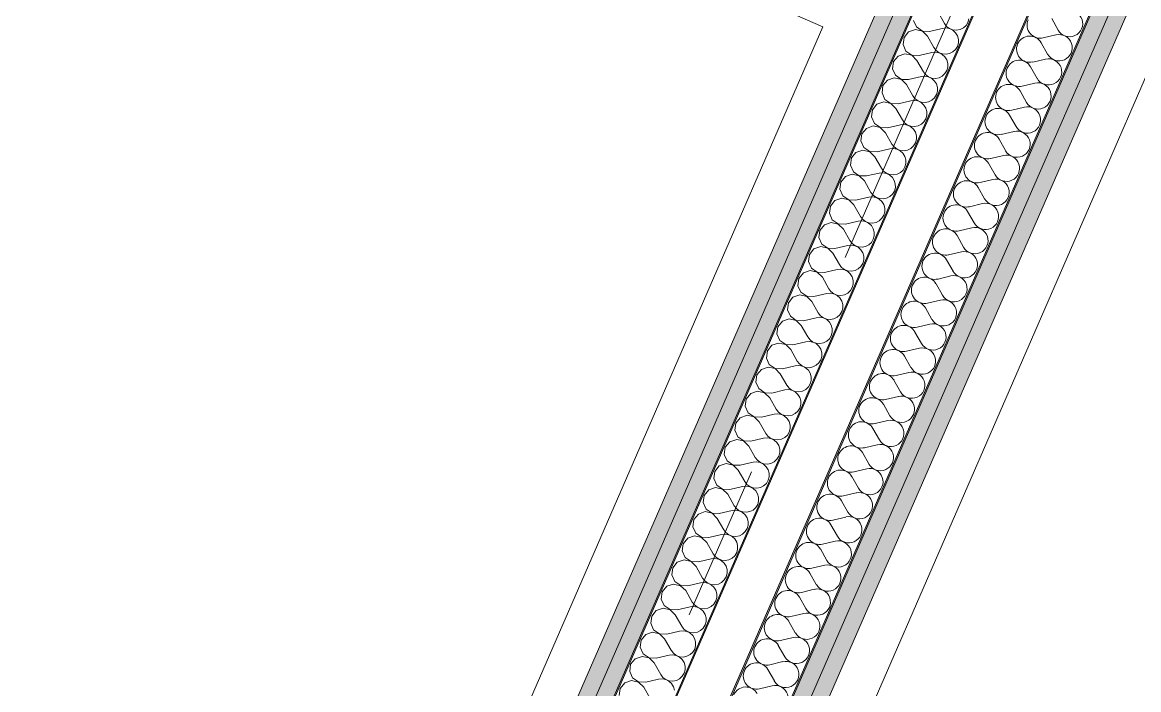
# Model space of a CAD drawing. Header units: millimetres. Extents: x -89663 to 74273, y -103666 to 18539.
# Drawn here: x -24198 to -23187, y -33830 to -33226 of the extents above; entities that cross this region are included whole.
import ezdxf
from ezdxf.enums import TextEntityAlignment as Align

# ---------------------------------------------------------------- set-up
doc = ezdxf.new("R2010")
doc.units = ezdxf.units.MM
doc.header["$MEASUREMENT"] = 0
doc.linetypes.add('Dashed', pattern=[564.444447, 282.222223, -282.222223])
doc.linetypes.add('Double Dashed', pattern=[1093.611073, 529.166651, -211.666656, 141.111112, -211.666656])
for name, color, linetype in [('A-25-M_Wall_Int', 7, 'Continuous'), ('A-95-MC_Marker_Section_P2.Marker', 7, 'Continuous'), ('New_A-05-M_Gross_Int_Circulation', 7, 'Continuous'), ('New_A-15-MG_Structural_Grid_Phase_2', 7, 'Continuous'), ('New_A-25-M_Wall_Int', 7, 'Continuous')]:
    doc.layers.add(name, color=color, linetype=linetype)
for name, color, linetype, lineweight in [('A-25-M_Wall_Int_Pen_No__1', 7, 'Continuous', 13), ('A-95-MC_Marker_Section_P2.Marker_Pen_No__1', 7, 'Continuous', 13), ('New_A-25-M_Wall_Int_Pen_No__1', 7, 'Continuous', 13), ('New_ArchiCAD Zone Stamps_Pen_No__6', 7, 'Continuous', 35)]:
    doc.layers.add(name, color=color, linetype=linetype, lineweight=lineweight)
for name, color, linetype, lineweight, true_color in [('A-25-M_Wall_Int_Pen_No__107', 7, 'Continuous', 15, 0xa6a6a6), ('New_A-05-M_Gross_Int_Circulation_Pen_No__74', 7, 'Continuous', 20, 0x606060), ('New_A-15-MG_Structural_Grid_Phase_2_Pen_No__222', 7, 'Continuous', 13, 0x65af33), ('New_A-25-M_Wall_Int_Pen_No__107', 7, 'Continuous', 15, 0xa6a6a6)]:
    doc.layers.add(name, color=color, linetype=linetype, lineweight=lineweight, true_color=true_color)
doc.styles.add('GENERATED_STYLE_1', font='')
doc.styles.add('GENERATED_STYLE_3', font='')
doc.styles.add('GENERATED_STYLE_4', font='')
doc.styles.get('GENERATED_STYLE_1').set_extended_font_data('Arial', bold=True)
doc.styles.get('GENERATED_STYLE_3').set_extended_font_data('Arial')
doc.styles.get('GENERATED_STYLE_4').set_extended_font_data('Swis721 BT')

# ---------------------------------------------------------------- blocks, each defined once
blk = doc.blocks.new('catering seating and servery_INB 0113_1_1', base_point=(-33684.2, -45971.9))
at = {"layer": 'New_A-05-M_Gross_Int_Circulation_Pen_No__74', "linetype": 'Continuous'}
for p, q in [((-23473, -33229.6), (-28114.8, -31197.5)), ((-23057.6, -32992), (-23679.7, -34422.3)), ((-23942.1, -34308.1), (-23473, -33229.6))]:
    blk.add_line(p, q, dxfattribs=at)
at = {"layer": 'New_ArchiCAD Zone Stamps_Pen_No__6'}
for tag, height, style, p in [('ROOM_NAME', 250, 'GENERATED_STYLE_1', (-35356, -44046.5)), ('zoneNameLine2', 250, 'GENERATED_STYLE_1', (-35544.4, -44478.6)), ('ROOM_NUMBER', 200, 'GENERATED_STYLE_3', (-35732.8, -44899.3)), ('measuredAreaCode', 200, 'GENERATED_STYLE_3', (-35889.9, -45259.4)), ('DUMMY_649', 200, 'GENERATED_STYLE_3', (-35582.5, -45393.5)), ('DUMMY_650', 200, 'GENERATED_STYLE_3', (-34953.3, -45667.8)), ('DUMMY_651', 133.3, 'GENERATED_STYLE_3', (-34674, -45774.4))]:
    blk.add_attdef(tag, text='', height=height, rotation=336.4404, dxfattribs=dict(at, style=style)).set_placement(p, align=Align.TOP_LEFT)
blk = doc.blocks.new('*X487')
at = {"layer": 'New_A-25-M_Wall_Int_Pen_No__107', "linetype": 'Continuous'}
for p, q in [((-23259.9, -33232.6), (-23265.7, -33222.2)), ((-23261.8, -33237), (-23273.4, -33239.7)), ((-23269.4, -33254.4), (-23275.3, -33244.1)), ((-23271.3, -33258.8), (-23282.9, -33261.5)), ((-23278.9, -33276.3), (-23284.8, -33265.9)), ((-23280.8, -33280.6), (-23292.4, -33283.4)), ((-23288.4, -33298.1), (-23294.3, -33287.7)), ((-23290.3, -33302.4), (-23301.9, -33305.2)), ((-23297.9, -33319.9), (-23303.8, -33309.5)), ((-23307.5, -33341.7), (-23313.3, -33331.4)), ((-23299.8, -33324.3), (-23311.4, -33327)), ((-23317, -33363.6), (-23322.8, -33353.2)), ((-23309.4, -33346.1), (-23320.9, -33348.8)), ((-23318.9, -33367.9), (-23330.5, -33370.7)), ((-23326.5, -33385.4), (-23332.4, -33375)), ((-23328.4, -33389.7), (-23340, -33392.5)), ((-23336, -33407.2), (-23341.9, -33396.8)), ((-23337.9, -33411.6), (-23349.5, -33414.3)), ((-23345.5, -33429), (-23351.4, -33418.7)), ((-23347.4, -33433.4), (-23359, -33436.1)), ((-23355, -33450.9), (-23360.9, -33440.5)), ((-23356.9, -33455.2), (-23368.5, -33458)), ((-23364.6, -33472.7), (-23370.4, -33462.3)), ((-23374.1, -33494.5), (-23379.9, -33484.1)), ((-23366.5, -33477), (-23378, -33479.8)), ((-23376, -33498.9), (-23387.6, -33501.6)), ((-23383.6, -33516.3), (-23389.5, -33506)), ((-23385.5, -33520.7), (-23397.1, -33523.4)), ((-23393.1, -33538.1), (-23399, -33527.8)), ((-23395, -33542.5), (-23406.6, -33545.3)), ((-23402.6, -33560), (-23408.5, -33549.6)), ((-23404.5, -33564.3), (-23416.1, -33567.1)), ((-23412.1, -33581.8), (-23418, -33571.4)), ((-23414, -33586.2), (-23425.6, -33588.9)), ((-23421.7, -33603.6), (-23427.5, -33593.3)), ((-23431.2, -33625.4), (-23437, -33615.1)), ((-23423.6, -33608), (-23435.1, -33610.7)), ((-23440.7, -33647.3), (-23446.6, -33636.9)), ((-23433.1, -33629.8), (-23444.7, -33632.6)), ((-23442.6, -33651.6), (-23454.2, -33654.4)), ((-23450.2, -33669.1), (-23456.1, -33658.7)), ((-23452.1, -33673.5), (-23463.7, -33676.2)), ((-23459.7, -33690.9), (-23465.6, -33680.6)), ((-23461.6, -33695.3), (-23473.2, -33698)), ((-23469.2, -33712.7), (-23475.1, -33702.4)), ((-23471.1, -33717.1), (-23482.7, -33719.9)), ((-23478.8, -33734.6), (-23484.6, -33724.2)), ((-23488.3, -33756.4), (-23494.1, -33746)), ((-23480.7, -33738.9), (-23492.2, -33741.7)), ((-23497.8, -33778.2), (-23503.7, -33767.9)), ((-23490.2, -33760.8), (-23501.8, -33763.5)), ((-23499.7, -33782.6), (-23511.3, -33785.3)), ((-23507.3, -33800), (-23513.2, -33789.7)), ((-23509.2, -33804.4), (-23520.8, -33807.2)), ((-23516.8, -33821.9), (-23522.7, -33811.5)), ((-23518.7, -33826.2), (-23530.3, -33829))]:
    blk.add_line(p, q, dxfattribs=at)
for centre, start, end in [((-23249.5, -33226.7), 209.5705, 103.3103), ((-23276.1, -33228.1), 156.4404, 283.3103), ((-23285.6, -33249.9), 29.5705, 156.4404), ((-23259, -33248.6), 209.5705, 103.3103), ((-23285.6, -33249.9), 156.4404, 283.3103), ((-23295.1, -33271.8), 29.5705, 156.4404), ((-23268.5, -33270.4), 209.5705, 103.3103), ((-23295.1, -33271.8), 156.4404, 283.3103), ((-23304.6, -33293.6), 29.5705, 156.4404), ((-23278.1, -33292.2), 209.5705, 103.3103), ((-23304.6, -33293.6), 156.4404, 283.3103), ((-23314.2, -33315.4), 29.5705, 156.4404), ((-23287.6, -33314), 209.5705, 103.3103), ((-23314.2, -33315.4), 156.4404, 283.3103), ((-23323.7, -33337.2), 156.4404, 283.3103), ((-23323.7, -33337.2), 29.5705, 156.4404), ((-23297.1, -33335.9), 209.5705, 103.3103), ((-23333.2, -33359.1), 29.5705, 156.4404), ((-23306.6, -33357.7), 209.5705, 103.3103), ((-23333.2, -33359.1), 156.4404, 283.3103), ((-23342.7, -33380.9), 29.5705, 156.4404), ((-23316.1, -33379.5), 209.5705, 103.3103), ((-23342.7, -33380.9), 156.4404, 283.3103), ((-23352.2, -33402.7), 29.5705, 156.4404), ((-23325.6, -33401.3), 209.5705, 103.3103), ((-23352.2, -33402.7), 156.4404, 283.3103), ((-23361.7, -33424.5), 29.5705, 156.4404), ((-23335.2, -33423.2), 209.5705, 103.3103), ((-23361.7, -33424.5), 156.4404, 283.3103), ((-23371.3, -33446.4), 29.5705, 156.4404), ((-23344.7, -33445), 209.5705, 103.3103), ((-23371.3, -33446.4), 156.4404, 283.3103), ((-23354.2, -33466.8), 209.5705, 103.3103), ((-23380.8, -33468.2), 156.4404, 283.3103), ((-23380.8, -33468.2), 29.5705, 156.4404), ((-23390.3, -33490), 156.4404, 283.3103), ((-23390.3, -33490), 29.5705, 156.4404), ((-23363.7, -33488.6), 209.5705, 103.3103), ((-23399.8, -33511.8), 29.5705, 156.4404), ((-23373.2, -33510.4), 209.5705, 103.3103), ((-23399.8, -33511.8), 156.4404, 283.3103), ((-23409.3, -33533.7), 29.5705, 156.4404), ((-23382.7, -33532.3), 209.5705, 103.3103), ((-23409.3, -33533.7), 156.4404, 283.3103), ((-23418.8, -33555.5), 29.5705, 156.4404), ((-23392.3, -33554.1), 209.5705, 103.3103), ((-23418.8, -33555.5), 156.4404, 283.3103), ((-23428.4, -33577.3), 29.5705, 156.4404), ((-23401.8, -33575.9), 209.5705, 103.3103), ((-23428.4, -33577.3), 156.4404, 283.3103), ((-23411.3, -33597.7), 209.5705, 103.3103), ((-23437.9, -33599.1), 156.4404, 283.3103), ((-23437.9, -33599.1), 29.5705, 156.4404), ((-23447.4, -33621), 156.4404, 283.3103), ((-23447.4, -33621), 29.5705, 156.4404), ((-23420.8, -33619.6), 209.5705, 103.3103), ((-23456.9, -33642.8), 29.5705, 156.4404), ((-23430.3, -33641.4), 209.5705, 103.3103), ((-23456.9, -33642.8), 156.4404, 283.3103), ((-23466.4, -33664.6), 29.5705, 156.4404), ((-23439.8, -33663.2), 209.5705, 103.3103), ((-23466.4, -33664.6), 156.4404, 283.3103), ((-23475.9, -33686.4), 29.5705, 156.4404), ((-23449.4, -33685), 209.5705, 103.3103), ((-23475.9, -33686.4), 156.4404, 283.3103), ((-23485.5, -33708.3), 29.5705, 156.4404), ((-23458.9, -33706.9), 209.5705, 103.3103), ((-23485.5, -33708.3), 156.4404, 283.3103), ((-23468.4, -33728.7), 209.5705, 103.3103), ((-23495, -33730.1), 156.4404, 283.3103), ((-23495, -33730.1), 29.5705, 156.4404), ((-23504.5, -33751.9), 156.4404, 283.3103), ((-23504.5, -33751.9), 29.5705, 156.4404), ((-23477.9, -33750.5), 209.5705, 103.3103), ((-23514, -33773.7), 29.5705, 156.4404), ((-23487.4, -33772.3), 209.5705, 103.3103), ((-23514, -33773.7), 156.4404, 283.3103), ((-23523.5, -33795.6), 29.5705, 156.4404), ((-23496.9, -33794.2), 209.5705, 103.3103), ((-23523.5, -33795.6), 156.4404, 283.3103), ((-23533, -33817.4), 29.5705, 156.4404), ((-23506.5, -33816), 209.5705, 103.3103), ((-23533, -33817.4), 156.4404, 283.3103), ((-23542.6, -33839.2), 29.5705, 156.4404), ((-23516, -33837.8), 209.5705, 103.3103)]:
    blk.add_arc(centre, 11.9, start, end, dxfattribs=at)
blk = doc.blocks.new('Wall_102_1', base_point=(-22755.6, -31999.1))
at = {"layer": 'New_A-25-M_Wall_Int_Pen_No__107', "linetype": 'Continuous'}
for points in [[(-23700.8, -34371.9), (-22664, -31994.4), (-22683.8, -32002.1), (-23708.5, -34352.2)], [(-23708.5, -34352.2), (-22683.8, -32002.1), (-22703.5, -32009.9), (-23716.3, -34332.4)]]:
    blk.add_hatch(color=256, dxfattribs=at).paths.add_polyline_path(points)
at = {"layer": 'New_A-25-M_Wall_Int_Pen_No__107', "linetype": 'Continuous', "lineweight": 0, "true_color": 0x535353}
for points in [[(-23716.3, -34332.4), (-22703.5, -32009.9), (-22704.8, -32010.4), (-23716.8, -34331.1)], [(-23742.6, -34265.3), (-22770.6, -32036.2), (-22772, -32036.7), (-23743.2, -34264)]]:
    blk.add_hatch(color=251, dxfattribs=at).paths.add_polyline_path(points)
at = {"layer": 'New_A-25-M_Wall_Int_Pen_No__1', "linetype": 'Continuous'}
for p, q in [((-23716.3, -34332.4), (-22703.5, -32009.9)), ((-23708.5, -34352.2), (-22683.8, -32002.1)), ((-23716.8, -34331.1), (-22704.8, -32010.4)), ((-23742.6, -34265.3), (-22770.6, -32036.2))]:
    blk.add_line(p, q, dxfattribs=at)
at = {"layer": 'New_A-25-M_Wall_Int_Pen_No__1', "linetype": 'Continuous', "flags": 128}
for points in [[(-23700.8, -34371.9), (-22664, -31994.4)], [(-22772, -32036.7), (-23743.2, -34264)]]:
    blk.add_lwpolyline(points, dxfattribs=at)
at = {"layer": 'New_A-25-M_Wall_Int', "color": 250, "lineweight": 50, "true_color": 0x2a2a2a}
blk.add_blockref('*X487', (0, 0), dxfattribs=at)
blk = doc.blocks.new('*X616')
at = {"layer": 'A-25-M_Wall_Int_Pen_No__107', "linetype": 'Continuous'}
for p, q in [((-23368.6, -33216.3), (-23362.8, -33226.7)), ((-23341.5, -33225.6), (-23340.6, -33222.4)), ((-23389.1, -33232.1), (-23395.3, -33234.3)), ((-23390.8, -33223.9), (-23388.1, -33229.8)), ((-23382.8, -33233.6), (-23389.1, -33232.1)), ((-23388.1, -33229.8), (-23382.8, -33233.5)), ((-23376.3, -33233.8), (-23364.7, -33231.1)), ((-23361.4, -33230.7), (-23364.7, -33231.1)), ((-23362.8, -33226.7), (-23360.8, -33229.3)), ((-23358.2, -33231.3), (-23361.4, -33230.7)), ((-23360.8, -33229.3), (-23358.1, -33231.3)), ((-23355.2, -33232.8), (-23358.2, -33231.3)), ((-23358.1, -33231.3), (-23355.1, -33232.4)), ((-23352.8, -33235), (-23355.2, -33232.8)), ((-23355.1, -33232.4), (-23351.8, -33232.7)), ((-23351.8, -33232.7), (-23348.6, -33232.1)), ((-23348.6, -33232.1), (-23345.6, -33230.6)), ((-23345.6, -33230.6), (-23343.2, -33228.4)), ((-23343.2, -33228.4), (-23341.5, -33225.6)), ((-23399.4, -33239.3), (-23400.3, -33245.7)), ((-23395.3, -33234.3), (-23399.4, -33239.3)), ((-23382.8, -33233.5), (-23376.3, -33233.8)), ((-23378.2, -33238.2), (-23382.8, -33233.6)), ((-23378.2, -33238.2), (-23372.3, -33248.5)), ((-23351.1, -33237.8), (-23352.8, -33235)), ((-23350.2, -33241), (-23351.1, -33237.8)), ((-23350.1, -33244.2), (-23350.2, -33241)), ((-23400.3, -33245.7), (-23397.7, -33251.7)), ((-23397.7, -33251.7), (-23392.3, -33255.3)), ((-23385.8, -33255.6), (-23374.2, -33252.9)), ((-23370.9, -33252.6), (-23374.2, -33252.9)), ((-23372.3, -33248.5), (-23370.3, -33251.1)), ((-23367.7, -33253.2), (-23370.9, -33252.6)), ((-23370.3, -33251.1), (-23367.7, -33253.1)), ((-23367.7, -33253.1), (-23364.6, -33254.2)), ((-23358.1, -33253.9), (-23355.2, -33252.4)), ((-23355.2, -33252.4), (-23352.7, -33250.2)), ((-23352.7, -33250.2), (-23351, -33247.4)), ((-23351, -33247.4), (-23350.1, -33244.2)), ((-23408.9, -33261.1), (-23409.8, -33267.6)), ((-23404.8, -33256.1), (-23408.9, -33261.1)), ((-23398.7, -33254), (-23404.8, -33256.1)), ((-23392.3, -33255.4), (-23398.7, -33254)), ((-23392.3, -33255.3), (-23385.8, -33255.6)), ((-23387.7, -33260), (-23392.3, -33255.4)), ((-23387.7, -33260), (-23381.8, -33270.3)), ((-23364.7, -33254.6), (-23367.7, -33253.2)), ((-23362.3, -33256.8), (-23364.7, -33254.6)), ((-23364.6, -33254.2), (-23361.3, -33254.5)), ((-23360.6, -33259.6), (-23362.3, -33256.8)), ((-23361.3, -33254.5), (-23358.1, -33253.9)), ((-23359.7, -33262.8), (-23360.6, -33259.6)), ((-23359.7, -33266.1), (-23359.7, -33262.8)), ((-23409.8, -33267.6), (-23407.2, -33273.5)), ((-23381.8, -33270.3), (-23379.8, -33272.9)), ((-23379.8, -33272.9), (-23377.2, -33274.9)), ((-23364.7, -33274.3), (-23362.3, -33272)), ((-23362.3, -33272), (-23360.5, -33269.2)), ((-23360.5, -33269.2), (-23359.7, -33266.1)), ((-23418.5, -33282.9), (-23419.3, -33289.4)), ((-23414.3, -33277.9), (-23418.5, -33282.9)), ((-23408.2, -33275.8), (-23414.3, -33277.9)), ((-23401.8, -33277.2), (-23408.2, -33275.8)), ((-23407.2, -33273.5), (-23401.8, -33277.2)), ((-23397.2, -33281.8), (-23401.8, -33277.2)), ((-23401.8, -33277.2), (-23395.3, -33277.4)), ((-23397.2, -33281.8), (-23391.3, -33292.2)), ((-23395.3, -33277.4), (-23383.7, -33274.7)), ((-23380.4, -33274.4), (-23383.7, -33274.7)), ((-23377.2, -33275), (-23380.4, -33274.4)), ((-23377.2, -33274.9), (-23374.1, -33276.1)), ((-23374.3, -33276.5), (-23377.2, -33275)), ((-23371.8, -33278.7), (-23374.3, -33276.5)), ((-23374.1, -33276.1), (-23370.8, -33276.4)), ((-23370.1, -33281.4), (-23371.8, -33278.7)), ((-23370.8, -33276.4), (-23367.6, -33275.7)), ((-23369.2, -33284.6), (-23370.1, -33281.4)), ((-23367.6, -33275.7), (-23364.7, -33274.3)), ((-23419.3, -33289.4), (-23416.7, -33295.3)), ((-23391.3, -33292.2), (-23389.3, -33294.8)), ((-23371.8, -33293.9), (-23370.1, -33291)), ((-23370.1, -33291), (-23369.2, -33287.9)), ((-23369.2, -33287.9), (-23369.2, -33284.6)), ((-23423.9, -33299.7), (-23428, -33304.8)), ((-23417.7, -33297.6), (-23423.9, -33299.7)), ((-23411.4, -33299.1), (-23417.7, -33297.6)), ((-23416.7, -33295.3), (-23411.3, -33299)), ((-23406.7, -33303.6), (-23411.4, -33299.1)), ((-23411.3, -33299), (-23404.8, -33299.3)), ((-23406.7, -33303.6), (-23400.8, -33314)), ((-23404.8, -33299.3), (-23393.2, -33296.5)), ((-23390, -33296.2), (-23393.2, -33296.5)), ((-23386.7, -33296.8), (-23390, -33296.2)), ((-23389.3, -33294.8), (-23386.7, -33296.7)), ((-23386.7, -33296.7), (-23383.6, -33297.9)), ((-23383.8, -33298.3), (-23386.7, -33296.8)), ((-23381.4, -33300.5), (-23383.8, -33298.3)), ((-23383.6, -33297.9), (-23380.3, -33298.2)), ((-23379.6, -33303.3), (-23381.4, -33300.5)), ((-23380.3, -33298.2), (-23377.1, -33297.6)), ((-23378.7, -33306.4), (-23379.6, -33303.3)), ((-23377.1, -33297.6), (-23374.2, -33296.1)), ((-23374.2, -33296.1), (-23371.8, -33293.9)), ((-23428, -33304.8), (-23428.9, -33311.2)), ((-23428.9, -33311.2), (-23426.2, -33317.1)), ((-23381.3, -33315.7), (-23379.6, -33312.9)), ((-23379.6, -33312.9), (-23378.7, -33309.7)), ((-23378.7, -33309.7), (-23378.7, -33306.4)), ((-23433.4, -33321.6), (-23437.5, -33326.6)), ((-23427.2, -33319.4), (-23433.4, -33321.6)), ((-23420.9, -33320.9), (-23427.2, -33319.4)), ((-23426.2, -33317.1), (-23420.8, -33320.8)), ((-23416.2, -33325.5), (-23420.9, -33320.9)), ((-23420.8, -33320.8), (-23414.3, -33321.1)), ((-23414.3, -33321.1), (-23402.7, -33318.4)), ((-23399.5, -33318), (-23402.7, -33318.4)), ((-23400.8, -33314), (-23398.8, -33316.6)), ((-23396.2, -33318.6), (-23399.5, -33318)), ((-23398.8, -33316.6), (-23396.2, -33318.6)), ((-23393.3, -33320.1), (-23396.2, -33318.6)), ((-23396.2, -33318.6), (-23393.1, -33319.7)), ((-23390.9, -33322.3), (-23393.3, -33320.1)), ((-23393.1, -33319.7), (-23389.9, -33320)), ((-23389.1, -33325.1), (-23390.9, -33322.3)), ((-23389.9, -33320), (-23386.6, -33319.4)), ((-23386.6, -33319.4), (-23383.7, -33317.9)), ((-23383.7, -33317.9), (-23381.3, -33315.7)), ((-23437.5, -33326.6), (-23438.4, -33333)), ((-23438.4, -33333), (-23435.7, -33339)), ((-23416.2, -33325.5), (-23410.4, -33335.8)), ((-23388.2, -33328.3), (-23389.1, -33325.1)), ((-23389.1, -33334.7), (-23388.2, -33331.5)), ((-23388.2, -33331.5), (-23388.2, -33328.3)), ((-23442.9, -33343.4), (-23447, -33348.4)), ((-23436.7, -33341.3), (-23442.9, -33343.4)), ((-23430.4, -33342.7), (-23436.7, -33341.3)), ((-23435.7, -33339), (-23430.3, -33342.6)), ((-23425.7, -33347.3), (-23430.4, -33342.7)), ((-23430.3, -33342.6), (-23423.8, -33342.9)), ((-23423.8, -33342.9), (-23412.3, -33340.2)), ((-23409, -33339.9), (-23412.3, -33340.2)), ((-23410.4, -33335.8), (-23408.4, -33338.4)), ((-23405.8, -33340.5), (-23409, -33339.9)), ((-23408.4, -33338.4), (-23405.7, -33340.4)), ((-23402.8, -33341.9), (-23405.8, -33340.5)), ((-23405.7, -33340.4), (-23402.7, -33341.5)), ((-23400.4, -33344.1), (-23402.8, -33341.9)), ((-23402.7, -33341.5), (-23399.4, -33341.8)), ((-23399.4, -33341.8), (-23396.2, -33341.2)), ((-23396.2, -33341.2), (-23393.2, -33339.7)), ((-23393.2, -33339.7), (-23390.8, -33337.5)), ((-23390.8, -33337.5), (-23389.1, -33334.7)), ((-23447, -33348.4), (-23447.9, -33354.9)), ((-23425.7, -33347.3), (-23419.9, -33357.6)), ((-23398.6, -33346.9), (-23400.4, -33344.1)), ((-23397.7, -33350.1), (-23398.6, -33346.9)), ((-23398.6, -33356.5), (-23397.7, -33353.4)), ((-23397.7, -33353.4), (-23397.7, -33350.1)), ((-23446.2, -33363.1), (-23452.4, -33365.2)), ((-23447.9, -33354.9), (-23445.2, -33360.8)), ((-23439.9, -33364.5), (-23446.2, -33363.1)), ((-23445.2, -33360.8), (-23439.9, -33364.5)), ((-23433.4, -33364.7), (-23421.8, -33362)), ((-23418.5, -33361.7), (-23421.8, -33362)), ((-23419.9, -33357.6), (-23417.9, -33360.2)), ((-23415.3, -33362.3), (-23418.5, -33361.7)), ((-23417.9, -33360.2), (-23415.2, -33362.2)), ((-23412.3, -33363.8), (-23415.3, -33362.3)), ((-23415.2, -33362.2), (-23412.2, -33363.4)), ((-23409.9, -33366), (-23412.3, -33363.8)), ((-23412.2, -33363.4), (-23408.9, -33363.7)), ((-23408.9, -33363.7), (-23405.7, -33363)), ((-23405.7, -33363), (-23402.7, -33361.6)), ((-23402.7, -33361.6), (-23400.3, -33359.3)), ((-23400.3, -33359.3), (-23398.6, -33356.5)), ((-23456.5, -33370.2), (-23457.4, -33376.7)), ((-23452.4, -33365.2), (-23456.5, -33370.2)), ((-23435.3, -33369.1), (-23439.9, -33364.5)), ((-23439.9, -33364.5), (-23433.4, -33364.7)), ((-23435.3, -33369.1), (-23429.4, -33379.5)), ((-23408.2, -33368.7), (-23409.9, -33366)), ((-23407.3, -33371.9), (-23408.2, -33368.7)), ((-23407.2, -33375.2), (-23407.3, -33371.9)), ((-23457.4, -33376.7), (-23454.8, -33382.6)), ((-23454.8, -33382.6), (-23449.4, -33386.3)), ((-23442.9, -33386.6), (-23431.3, -33383.8)), ((-23428, -33383.5), (-23431.3, -33383.8)), ((-23429.4, -33379.5), (-23427.4, -33382.1)), ((-23424.8, -33384.1), (-23428, -33383.5)), ((-23427.4, -33382.1), (-23424.8, -33384)), ((-23424.8, -33384), (-23421.7, -33385.2)), ((-23421.9, -33385.6), (-23424.8, -33384.1)), ((-23415.2, -33384.9), (-23412.3, -33383.4)), ((-23412.3, -33383.4), (-23409.8, -33381.2)), ((-23409.8, -33381.2), (-23408.1, -33378.3)), ((-23408.1, -33378.3), (-23407.2, -33375.2)), ((-23466, -33392.1), (-23466.9, -33398.5)), ((-23461.9, -33387), (-23466, -33392.1)), ((-23455.8, -33384.9), (-23461.9, -33387)), ((-23449.4, -33386.4), (-23455.8, -33384.9)), ((-23449.4, -33386.3), (-23442.9, -33386.6)), ((-23444.8, -33390.9), (-23449.4, -33386.4)), ((-23444.8, -33390.9), (-23438.9, -33401.3)), ((-23419.4, -33387.8), (-23421.9, -33385.6)), ((-23421.7, -33385.2), (-23418.4, -33385.5)), ((-23417.7, -33390.6), (-23419.4, -33387.8)), ((-23418.4, -33385.5), (-23415.2, -33384.9)), ((-23416.8, -33393.7), (-23417.7, -33390.6)), ((-23416.8, -33397), (-23416.8, -33393.7)), ((-23466.9, -33398.5), (-23464.3, -33404.4)), ((-23464.3, -33404.4), (-23458.9, -33408.1)), ((-23438.9, -33401.3), (-23436.9, -33403.9)), ((-23436.9, -33403.9), (-23434.3, -33405.9)), ((-23421.8, -33405.2), (-23419.4, -33403)), ((-23419.4, -33403), (-23417.6, -33400.2)), ((-23417.6, -33400.2), (-23416.8, -33397)), ((-23475.6, -33413.9), (-23476.4, -33420.3)), ((-23471.4, -33408.9), (-23475.6, -33413.9)), ((-23465.3, -33406.7), (-23471.4, -33408.9)), ((-23458.9, -33408.2), (-23465.3, -33406.7)), ((-23458.9, -33408.1), (-23452.4, -33408.4)), ((-23454.3, -33412.8), (-23458.9, -33408.2)), ((-23454.3, -33412.8), (-23448.4, -33423.1)), ((-23452.4, -33408.4), (-23440.8, -33405.7)), ((-23437.5, -33405.3), (-23440.8, -33405.7)), ((-23434.3, -33405.9), (-23437.5, -33405.3)), ((-23431.4, -33407.4), (-23434.3, -33405.9)), ((-23434.3, -33405.9), (-23431.2, -33407)), ((-23428.9, -33409.6), (-23431.4, -33407.4)), ((-23431.2, -33407), (-23427.9, -33407.3)), ((-23427.2, -33412.4), (-23428.9, -33409.6)), ((-23427.9, -33407.3), (-23424.7, -33406.7)), ((-23426.3, -33415.6), (-23427.2, -33412.4)), ((-23424.7, -33406.7), (-23421.8, -33405.2)), ((-23476.4, -33420.3), (-23473.8, -33426.3)), ((-23448.4, -33423.1), (-23446.4, -33425.7)), ((-23431.3, -33427), (-23428.9, -33424.8)), ((-23428.9, -33424.8), (-23427.2, -33422)), ((-23427.2, -33422), (-23426.3, -33418.8)), ((-23426.3, -33418.8), (-23426.3, -33415.6)), ((-23481, -33430.7), (-23485.1, -33435.7)), ((-23474.8, -33428.6), (-23481, -33430.7)), ((-23468.5, -33430), (-23474.8, -33428.6)), ((-23473.8, -33426.3), (-23468.4, -33429.9)), ((-23463.8, -33434.6), (-23468.5, -33430)), ((-23468.4, -33429.9), (-23461.9, -33430.2)), ((-23463.8, -33434.6), (-23457.9, -33444.9)), ((-23461.9, -33430.2), (-23450.3, -33427.5)), ((-23447.1, -33427.2), (-23450.3, -33427.5)), ((-23443.8, -33427.8), (-23447.1, -33427.2)), ((-23446.4, -33425.7), (-23443.8, -33427.7)), ((-23443.8, -33427.7), (-23440.7, -33428.8)), ((-23440.9, -33429.2), (-23443.8, -33427.8)), ((-23438.5, -33431.4), (-23440.9, -33429.2)), ((-23440.7, -33428.8), (-23437.4, -33429.1)), ((-23436.7, -33434.2), (-23438.5, -33431.4)), ((-23437.4, -33429.1), (-23434.2, -33428.5)), ((-23435.8, -33437.4), (-23436.7, -33434.2)), ((-23434.2, -33428.5), (-23431.3, -33427)), ((-23485.1, -33435.7), (-23486, -33442.2)), ((-23486, -33442.2), (-23483.3, -33448.1)), ((-23457.9, -33444.9), (-23455.9, -33447.5)), ((-23438.4, -33446.6), (-23436.7, -33443.8)), ((-23436.7, -33443.8), (-23435.8, -33440.7)), ((-23435.8, -33440.7), (-23435.8, -33437.4)), ((-23490.5, -33452.5), (-23494.6, -33457.5)), ((-23484.3, -33450.4), (-23490.5, -33452.5)), ((-23478, -33451.8), (-23484.3, -33450.4)), ((-23483.3, -33448.1), (-23477.9, -33451.8)), ((-23473.3, -33456.4), (-23478, -33451.8)), ((-23477.9, -33451.8), (-23471.4, -33452)), ((-23471.4, -33452), (-23459.8, -33449.3)), ((-23456.6, -33449), (-23459.8, -33449.3)), ((-23453.3, -33449.6), (-23456.6, -33449)), ((-23455.9, -33447.5), (-23453.3, -33449.5)), ((-23453.3, -33449.5), (-23450.2, -33450.7)), ((-23450.4, -33451.1), (-23453.3, -33449.6)), ((-23448, -33453.3), (-23450.4, -33451.1)), ((-23450.2, -33450.7), (-23447, -33451)), ((-23446.2, -33456), (-23448, -33453.3)), ((-23447, -33451), (-23443.7, -33450.3)), ((-23443.7, -33450.3), (-23440.8, -33448.9)), ((-23440.8, -33448.9), (-23438.4, -33446.6)), ((-23494.6, -33457.5), (-23495.5, -33464)), ((-23495.5, -33464), (-23492.8, -33469.9)), ((-23473.3, -33456.4), (-23467.5, -33466.8)), ((-23445.3, -33459.2), (-23446.2, -33456)), ((-23446.2, -33465.6), (-23445.3, -33462.5)), ((-23445.3, -33462.5), (-23445.3, -33459.2)), ((-23500, -33474.3), (-23504.1, -33479.4)), ((-23493.8, -33472.2), (-23500, -33474.3)), ((-23487.5, -33473.7), (-23493.8, -33472.2)), ((-23492.8, -33469.9), (-23487.4, -33473.6)), ((-23482.8, -33478.2), (-23487.5, -33473.7)), ((-23487.4, -33473.6), (-23480.9, -33473.9)), ((-23480.9, -33473.9), (-23469.4, -33471.1)), ((-23466.1, -33470.8), (-23469.4, -33471.1)), ((-23467.5, -33466.8), (-23465.5, -33469.4)), ((-23462.9, -33471.4), (-23466.1, -33470.8)), ((-23465.5, -33469.4), (-23462.8, -33471.3)), ((-23459.9, -33472.9), (-23462.9, -33471.4)), ((-23462.8, -33471.3), (-23459.8, -33472.5)), ((-23457.5, -33475.1), (-23459.9, -33472.9)), ((-23459.8, -33472.5), (-23456.5, -33472.8)), ((-23455.7, -33477.9), (-23457.5, -33475.1)), ((-23456.5, -33472.8), (-23453.3, -33472.2)), ((-23453.3, -33472.2), (-23450.3, -33470.7)), ((-23450.3, -33470.7), (-23447.9, -33468.4)), ((-23447.9, -33468.4), (-23446.2, -33465.6)), ((-23504.1, -33479.4), (-23505, -33485.8)), ((-23482.8, -33478.2), (-23477, -33488.6)), ((-23454.8, -33481), (-23455.7, -33477.9)), ((-23455.7, -33487.5), (-23454.8, -33484.3)), ((-23454.8, -33484.3), (-23454.8, -33481)), ((-23503.3, -33494), (-23509.5, -33496.2)), ((-23505, -33485.8), (-23502.3, -33491.7)), ((-23497, -33495.5), (-23503.3, -33494)), ((-23502.3, -33491.7), (-23497, -33495.4)), ((-23497, -33495.4), (-23490.5, -33495.7)), ((-23492.4, -33500.1), (-23497, -33495.5)), ((-23490.5, -33495.7), (-23478.9, -33493)), ((-23475.6, -33492.6), (-23478.9, -33493)), ((-23477, -33488.6), (-23475, -33491.2)), ((-23472.4, -33493.2), (-23475.6, -33492.6)), ((-23475, -33491.2), (-23472.3, -33493.2)), ((-23469.4, -33494.7), (-23472.4, -33493.2)), ((-23472.3, -33493.2), (-23469.3, -33494.3)), ((-23467, -33496.9), (-23469.4, -33494.7)), ((-23469.3, -33494.3), (-23466, -33494.6)), ((-23466, -33494.6), (-23462.8, -33494)), ((-23462.8, -33494), (-23459.8, -33492.5)), ((-23459.8, -33492.5), (-23457.4, -33490.3)), ((-23457.4, -33490.3), (-23455.7, -33487.5)), ((-23513.6, -33501.2), (-23514.5, -33507.6)), ((-23509.5, -33496.2), (-23513.6, -33501.2)), ((-23492.4, -33500.1), (-23486.5, -33510.4)), ((-23465.3, -33499.7), (-23467, -33496.9)), ((-23464.4, -33502.9), (-23465.3, -33499.7)), ((-23464.3, -33506.1), (-23464.4, -33502.9)), ((-23512.9, -33515.9), (-23519, -33518)), ((-23514.5, -33507.6), (-23511.9, -33513.6)), ((-23506.5, -33517.3), (-23512.9, -33515.9)), ((-23511.9, -33513.6), (-23506.5, -33517.2)), ((-23500, -33517.5), (-23488.4, -33514.8)), ((-23485.1, -33514.5), (-23488.4, -33514.8)), ((-23486.5, -33510.4), (-23484.5, -33513)), ((-23481.9, -33515.1), (-23485.1, -33514.5)), ((-23484.5, -33513), (-23481.9, -33515)), ((-23481.9, -33515), (-23478.8, -33516.1)), ((-23479, -33516.5), (-23481.9, -33515.1)), ((-23475.5, -33516.4), (-23472.3, -33515.8)), ((-23472.3, -33515.8), (-23469.4, -33514.3)), ((-23469.4, -33514.3), (-23466.9, -33512.1)), ((-23466.9, -33512.1), (-23465.2, -33509.3)), ((-23465.2, -33509.3), (-23464.3, -33506.1)), ((-23523.1, -33523), (-23524, -33529.5)), ((-23519, -33518), (-23523.1, -33523)), ((-23506.5, -33517.2), (-23500, -33517.5)), ((-23501.9, -33521.9), (-23506.5, -33517.3)), ((-23501.9, -33521.9), (-23496, -33532.2)), ((-23476.5, -33518.7), (-23479, -33516.5)), ((-23478.8, -33516.1), (-23475.5, -33516.4)), ((-23474.8, -33521.5), (-23476.5, -33518.7)), ((-23473.9, -33524.7), (-23474.8, -33521.5)), ((-23473.9, -33528), (-23473.9, -33524.7)), ((-23524, -33529.5), (-23521.4, -33535.4)), ((-23521.4, -33535.4), (-23516, -33539.1)), ((-23496, -33532.2), (-23494, -33534.8)), ((-23494, -33534.8), (-23491.4, -33536.8)), ((-23478.9, -33536.1), (-23476.5, -33533.9)), ((-23476.5, -33533.9), (-23474.7, -33531.1)), ((-23474.7, -33531.1), (-23473.9, -33528)), ((-23532.7, -33544.8), (-23533.5, -33551.3)), ((-23528.5, -33539.8), (-23532.7, -33544.8)), ((-23522.4, -33537.7), (-23528.5, -33539.8)), ((-23516, -33539.1), (-23522.4, -33537.7)), ((-23511.4, -33543.7), (-23516, -33539.1)), ((-23516, -33539.1), (-23509.5, -33539.3)), ((-23511.4, -33543.7), (-23505.5, -33554.1)), ((-23509.5, -33539.3), (-23497.9, -33536.6)), ((-23494.6, -33536.3), (-23497.9, -33536.6)), ((-23491.4, -33536.9), (-23494.6, -33536.3)), ((-23491.4, -33536.8), (-23488.3, -33538)), ((-23488.5, -33538.4), (-23491.4, -33536.9)), ((-23486, -33540.6), (-23488.5, -33538.4)), ((-23488.3, -33538), (-23485, -33538.3)), ((-23484.3, -33543.3), (-23486, -33540.6)), ((-23485, -33538.3), (-23481.8, -33537.6)), ((-23483.4, -33546.5), (-23484.3, -33543.3)), ((-23481.8, -33537.6), (-23478.9, -33536.1)), ((-23533.5, -33551.3), (-23530.9, -33557.2)), ((-23505.5, -33554.1), (-23503.5, -33556.7)), ((-23488.4, -33558), (-23486, -33555.7)), ((-23486, -33555.7), (-23484.3, -33552.9)), ((-23484.3, -33552.9), (-23483.4, -33549.8)), ((-23483.4, -33549.8), (-23483.4, -33546.5)), ((-23538.1, -33561.6), (-23542.2, -33566.7)), ((-23531.9, -33559.5), (-23538.1, -33561.6)), ((-23525.6, -33561), (-23531.9, -33559.5)), ((-23530.9, -33557.2), (-23525.5, -33560.9)), ((-23520.9, -33565.5), (-23525.6, -33561)), ((-23525.5, -33560.9), (-23519, -33561.2)), ((-23520.9, -33565.5), (-23515, -33575.9)), ((-23519, -33561.2), (-23507.4, -33558.4)), ((-23504.2, -33558.1), (-23507.4, -33558.4)), ((-23500.9, -33558.7), (-23504.2, -33558.1)), ((-23503.5, -33556.7), (-23500.9, -33558.6)), ((-23500.9, -33558.6), (-23497.8, -33559.8)), ((-23498, -33560.2), (-23500.9, -33558.7)), ((-23495.6, -33562.4), (-23498, -33560.2)), ((-23497.8, -33559.8), (-23494.5, -33560.1)), ((-23493.8, -33565.2), (-23495.6, -33562.4)), ((-23494.5, -33560.1), (-23491.3, -33559.5)), ((-23492.9, -33568.3), (-23493.8, -33565.2)), ((-23491.3, -33559.5), (-23488.4, -33558)), ((-23542.2, -33566.7), (-23543.1, -33573.1)), ((-23543.1, -33573.1), (-23540.4, -33579)), ((-23515, -33575.9), (-23513, -33578.5)), ((-23495.5, -33577.6), (-23493.8, -33574.8)), ((-23493.8, -33574.8), (-23492.9, -33571.6)), ((-23492.9, -33571.6), (-23492.9, -33568.3)), ((-23547.6, -33583.5), (-23551.7, -33588.5)), ((-23541.4, -33581.3), (-23547.6, -33583.5)), ((-23535.1, -33582.8), (-23541.4, -33581.3)), ((-23540.4, -33579), (-23535, -33582.7)), ((-23530.4, -33587.4), (-23535.1, -33582.8)), ((-23535, -33582.7), (-23528.5, -33583)), ((-23528.5, -33583), (-23516.9, -33580.3)), ((-23513.7, -33579.9), (-23516.9, -33580.3)), ((-23510.4, -33580.5), (-23513.7, -33579.9)), ((-23513, -33578.5), (-23510.4, -33580.5)), ((-23507.5, -33582), (-23510.4, -33580.5)), ((-23510.4, -33580.5), (-23507.3, -33581.6)), ((-23505.1, -33584.2), (-23507.5, -33582)), ((-23507.3, -33581.6), (-23504.1, -33581.9)), ((-23503.3, -33587), (-23505.1, -33584.2)), ((-23504.1, -33581.9), (-23500.8, -33581.3)), ((-23500.8, -33581.3), (-23497.9, -33579.8)), ((-23497.9, -33579.8), (-23495.5, -33577.6)), ((-23551.7, -33588.5), (-23552.6, -33594.9)), ((-23552.6, -33594.9), (-23549.9, -33600.9)), ((-23530.4, -33587.4), (-23524.6, -33597.7)), ((-23505, -33599.4), (-23503.3, -33596.6)), ((-23502.4, -33590.2), (-23503.3, -33587)), ((-23503.3, -33596.6), (-23502.4, -33593.4)), ((-23502.4, -33593.4), (-23502.4, -33590.2)), ((-23557.1, -33605.3), (-23561.2, -33610.3)), ((-23550.9, -33603.2), (-23557.1, -33605.3)), ((-23544.6, -33604.6), (-23550.9, -33603.2)), ((-23549.9, -33600.9), (-23544.5, -33604.5)), ((-23539.9, -33609.2), (-23544.6, -33604.6)), ((-23544.5, -33604.5), (-23538, -33604.8)), ((-23538, -33604.8), (-23526.5, -33602.1)), ((-23523.2, -33601.8), (-23526.5, -33602.1)), ((-23524.6, -33597.7), (-23522.6, -33600.3)), ((-23520, -33602.4), (-23523.2, -33601.8)), ((-23522.6, -33600.3), (-23519.9, -33602.3)), ((-23517, -33603.8), (-23520, -33602.4)), ((-23519.9, -33602.3), (-23516.9, -33603.4)), ((-23514.6, -33606), (-23517, -33603.8)), ((-23516.9, -33603.4), (-23513.6, -33603.7)), ((-23512.8, -33608.8), (-23514.6, -33606)), ((-23513.6, -33603.7), (-23510.4, -33603.1)), ((-23510.4, -33603.1), (-23507.4, -33601.6)), ((-23507.4, -33601.6), (-23505, -33599.4)), ((-23561.2, -33610.3), (-23562.1, -33616.7)), ((-23562.1, -33616.7), (-23559.4, -33622.7)), ((-23539.9, -33609.2), (-23534.1, -33619.5)), ((-23511.9, -33612), (-23512.8, -33608.8)), ((-23512.8, -33618.4), (-23511.9, -33615.3)), ((-23511.9, -33615.3), (-23511.9, -33612)), ((-23560.4, -33625), (-23566.6, -33627.1)), ((-23554.1, -33626.4), (-23560.4, -33625)), ((-23559.4, -33622.7), (-23554.1, -33626.4)), ((-23549.5, -33631), (-23554.1, -33626.4)), ((-23554.1, -33626.4), (-23547.6, -33626.6)), ((-23547.6, -33626.6), (-23536, -33623.9)), ((-23532.7, -33623.6), (-23536, -33623.9)), ((-23534.1, -33619.5), (-23532.1, -33622.1)), ((-23529.5, -33624.2), (-23532.7, -33623.6)), ((-23532.1, -33622.1), (-23529.4, -33624.1)), ((-23526.5, -33625.7), (-23529.5, -33624.2)), ((-23529.4, -33624.1), (-23526.4, -33625.3)), ((-23524.1, -33627.9), (-23526.5, -33625.7)), ((-23526.4, -33625.3), (-23523.1, -33625.6)), ((-23523.1, -33625.6), (-23519.9, -33624.9)), ((-23519.9, -33624.9), (-23516.9, -33623.4)), ((-23516.9, -33623.4), (-23514.5, -33621.2)), ((-23514.5, -33621.2), (-23512.8, -33618.4)), ((-23570.7, -33632.1), (-23571.6, -33638.6)), ((-23566.6, -33627.1), (-23570.7, -33632.1)), ((-23549.5, -33631), (-23543.6, -33641.4)), ((-23522.4, -33630.6), (-23524.1, -33627.9)), ((-23521.5, -33633.8), (-23522.4, -33630.6)), ((-23522.3, -33640.2), (-23521.4, -33637.1)), ((-23521.4, -33637.1), (-23521.5, -33633.8)), ((-23570, -33646.8), (-23576.1, -33648.9)), ((-23571.6, -33638.6), (-23569, -33644.5)), ((-23563.6, -33648.3), (-23570, -33646.8)), ((-23569, -33644.5), (-23563.6, -33648.2)), ((-23557.1, -33648.5), (-23545.5, -33645.7)), ((-23542.2, -33645.4), (-23545.5, -33645.7)), ((-23543.6, -33641.4), (-23541.6, -33644)), ((-23539, -33646), (-23542.2, -33645.4)), ((-23541.6, -33644), (-23539, -33645.9)), ((-23539, -33645.9), (-23535.9, -33647.1)), ((-23536.1, -33647.5), (-23539, -33646)), ((-23535.9, -33647.1), (-23532.6, -33647.4)), ((-23532.6, -33647.4), (-23529.4, -33646.8)), ((-23529.4, -33646.8), (-23526.5, -33645.3)), ((-23526.5, -33645.3), (-23524, -33643)), ((-23524, -33643), (-23522.3, -33640.2)), ((-23580.2, -33654), (-23581.1, -33660.4)), ((-23576.1, -33648.9), (-23580.2, -33654)), ((-23563.6, -33648.2), (-23557.1, -33648.5)), ((-23559, -33652.8), (-23563.6, -33648.3)), ((-23559, -33652.8), (-23553.1, -33663.2)), ((-23533.6, -33649.7), (-23536.1, -33647.5)), ((-23531.9, -33652.5), (-23533.6, -33649.7)), ((-23531, -33655.6), (-23531.9, -33652.5)), ((-23531, -33658.9), (-23531, -33655.6)), ((-23581.1, -33660.4), (-23578.5, -33666.3)), ((-23578.5, -33666.3), (-23573.1, -33670)), ((-23551.7, -33667.2), (-23555, -33667.6)), ((-23553.1, -33663.2), (-23551.1, -33665.8)), ((-23548.5, -33667.8), (-23551.7, -33667.2)), ((-23551.1, -33665.8), (-23548.5, -33667.8)), ((-23538.9, -33668.6), (-23536, -33667.1)), ((-23536, -33667.1), (-23533.6, -33664.9)), ((-23533.6, -33664.9), (-23531.8, -33662.1)), ((-23531.8, -33662.1), (-23531, -33658.9)), ((-23589.8, -33675.8), (-23590.6, -33682.2)), ((-23585.6, -33670.8), (-23589.8, -33675.8)), ((-23579.5, -33668.6), (-23585.6, -33670.8)), ((-23573.1, -33670.1), (-23579.5, -33668.6)), ((-23573.1, -33670), (-23566.6, -33670.3)), ((-23568.5, -33674.7), (-23573.1, -33670.1)), ((-23568.5, -33674.7), (-23562.6, -33685)), ((-23566.6, -33670.3), (-23555, -33667.6)), ((-23545.6, -33669.3), (-23548.5, -33667.8)), ((-23548.5, -33667.8), (-23545.4, -33668.9)), ((-23543.1, -33671.5), (-23545.6, -33669.3)), ((-23545.4, -33668.9), (-23542.1, -33669.2)), ((-23541.4, -33674.3), (-23543.1, -33671.5)), ((-23542.1, -33669.2), (-23538.9, -33668.6)), ((-23540.5, -33677.4), (-23541.4, -33674.3)), ((-23540.5, -33680.7), (-23540.5, -33677.4)), ((-23590.6, -33682.2), (-23588, -33688.2)), ((-23562.6, -33685), (-23560.6, -33687.6)), ((-23560.6, -33687.6), (-23558, -33689.6)), ((-23545.5, -33688.9), (-23543.1, -33686.7)), ((-23543.1, -33686.7), (-23541.4, -33683.9)), ((-23541.4, -33683.9), (-23540.5, -33680.7)), ((-23599.3, -33697.6), (-23600.2, -33704)), ((-23595.2, -33692.6), (-23599.3, -33697.6)), ((-23589, -33690.5), (-23595.2, -33692.6)), ((-23582.7, -33691.9), (-23589, -33690.5)), ((-23588, -33688.2), (-23582.6, -33691.8)), ((-23578, -33696.5), (-23582.7, -33691.9)), ((-23582.6, -33691.8), (-23576.1, -33692.1)), ((-23578, -33696.5), (-23572.1, -33706.8)), ((-23576.1, -33692.1), (-23564.5, -33689.4)), ((-23561.3, -33689.1), (-23564.5, -33689.4)), ((-23558, -33689.7), (-23561.3, -33689.1)), ((-23558, -33689.6), (-23554.9, -33690.7)), ((-23555.1, -33691.1), (-23558, -33689.7)), ((-23552.7, -33693.3), (-23555.1, -33691.1)), ((-23554.9, -33690.7), (-23551.6, -33691)), ((-23550.9, -33696.1), (-23552.7, -33693.3)), ((-23551.6, -33691), (-23548.4, -33690.4)), ((-23550, -33699.3), (-23550.9, -33696.1)), ((-23548.4, -33690.4), (-23545.5, -33688.9)), ((-23600.2, -33704), (-23597.5, -33710)), ((-23572.1, -33706.8), (-23570.1, -33709.4)), ((-23552.6, -33708.5), (-23550.9, -33705.7)), ((-23550.9, -33705.7), (-23550, -33702.6)), ((-23550, -33702.6), (-23550, -33699.3)), ((-23604.7, -33714.4), (-23608.8, -33719.4)), ((-23598.5, -33712.3), (-23604.7, -33714.4)), ((-23592.2, -33713.7), (-23598.5, -33712.3)), ((-23597.5, -33710), (-23592.1, -33713.7)), ((-23587.5, -33718.3), (-23592.2, -33713.7)), ((-23592.1, -33713.7), (-23585.6, -33713.9)), ((-23585.6, -33713.9), (-23574, -33711.2)), ((-23570.8, -33710.9), (-23574, -33711.2)), ((-23567.5, -33711.5), (-23570.8, -33710.9)), ((-23570.1, -33709.4), (-23567.5, -33711.4)), ((-23567.5, -33711.4), (-23564.4, -33712.6)), ((-23564.6, -33713), (-23567.5, -33711.5)), ((-23562.2, -33715.2), (-23564.6, -33713)), ((-23564.4, -33712.6), (-23561.2, -33712.9)), ((-23560.4, -33717.9), (-23562.2, -33715.2)), ((-23561.2, -33712.9), (-23557.9, -33712.2)), ((-23559.5, -33721.1), (-23560.4, -33717.9)), ((-23557.9, -33712.2), (-23555, -33710.7)), ((-23555, -33710.7), (-23552.6, -33708.5)), ((-23608.8, -33719.4), (-23609.7, -33725.9)), ((-23609.7, -33725.9), (-23607, -33731.8)), ((-23587.5, -33718.3), (-23581.7, -33728.7)), ((-23562.1, -33730.3), (-23560.4, -33727.5)), ((-23560.4, -33727.5), (-23559.5, -33724.4)), ((-23559.5, -33724.4), (-23559.5, -33721.1)), ((-23614.2, -33736.2), (-23618.3, -33741.3)), ((-23608, -33734.1), (-23614.2, -33736.2)), ((-23601.7, -33735.6), (-23608, -33734.1)), ((-23607, -33731.8), (-23601.6, -33735.5)), ((-23597, -33740.1), (-23601.7, -33735.6)), ((-23601.6, -33735.5), (-23595.1, -33735.8)), ((-23595.1, -33735.8), (-23583.6, -33733)), ((-23580.3, -33732.7), (-23583.6, -33733)), ((-23581.7, -33728.7), (-23579.7, -33731.3)), ((-23577.1, -33733.3), (-23580.3, -33732.7)), ((-23579.7, -33731.3), (-23577, -33733.2)), ((-23574.1, -33734.8), (-23577.1, -33733.3)), ((-23577, -33733.2), (-23574, -33734.4)), ((-23571.7, -33737), (-23574.1, -33734.8)), ((-23574, -33734.4), (-23570.7, -33734.7)), ((-23569.9, -33739.8), (-23571.7, -33737)), ((-23570.7, -33734.7), (-23567.5, -33734.1)), ((-23567.5, -33734.1), (-23564.5, -33732.6)), ((-23564.5, -33732.6), (-23562.1, -33730.3)), ((-23618.3, -33741.3), (-23619.2, -33747.7)), ((-23619.2, -33747.7), (-23616.5, -33753.6)), ((-23597, -33740.1), (-23591.2, -33750.5)), ((-23569, -33742.9), (-23569.9, -33739.8)), ((-23569.9, -33749.4), (-23569, -33746.2)), ((-23569, -33746.2), (-23569, -33742.9)), ((-23623.7, -33758), (-23627.8, -33763.1)), ((-23617.5, -33755.9), (-23623.7, -33758)), ((-23611.2, -33757.4), (-23617.5, -33755.9)), ((-23616.5, -33753.6), (-23611.2, -33757.3)), ((-23611.2, -33757.3), (-23604.7, -33757.6)), ((-23606.6, -33762), (-23611.2, -33757.4)), ((-23604.7, -33757.6), (-23593.1, -33754.9)), ((-23589.8, -33754.5), (-23593.1, -33754.9)), ((-23591.2, -33750.5), (-23589.2, -33753.1)), ((-23586.6, -33755.1), (-23589.8, -33754.5)), ((-23589.2, -33753.1), (-23586.5, -33755.1)), ((-23583.6, -33756.6), (-23586.6, -33755.1)), ((-23586.5, -33755.1), (-23583.5, -33756.2)), ((-23581.2, -33758.8), (-23583.6, -33756.6)), ((-23583.5, -33756.2), (-23580.2, -33756.5)), ((-23580.2, -33756.5), (-23577, -33755.9)), ((-23577, -33755.9), (-23574, -33754.4)), ((-23574, -33754.4), (-23571.6, -33752.2)), ((-23571.6, -33752.2), (-23569.9, -33749.4)), ((-23627.8, -33763.1), (-23628.7, -33769.5)), ((-23606.6, -33762), (-23600.7, -33772.3)), ((-23579.5, -33761.6), (-23581.2, -33758.8)), ((-23578.6, -33764.7), (-23579.5, -33761.6)), ((-23579.4, -33771.2), (-23578.5, -33768)), ((-23578.5, -33768), (-23578.6, -33764.7)), ((-23627.1, -33777.8), (-23633.2, -33779.9)), ((-23628.7, -33769.5), (-23626.1, -33775.5)), ((-23620.7, -33779.2), (-23627.1, -33777.8)), ((-23626.1, -33775.5), (-23620.7, -33779.1)), ((-23614.2, -33779.4), (-23602.6, -33776.7)), ((-23599.3, -33776.4), (-23602.6, -33776.7)), ((-23600.7, -33772.3), (-23598.7, -33774.9)), ((-23596.1, -33777), (-23599.3, -33776.4)), ((-23598.7, -33774.9), (-23596.1, -33776.9)), ((-23596.1, -33776.9), (-23593, -33778)), ((-23593.2, -33778.4), (-23596.1, -33777)), ((-23590.7, -33780.6), (-23593.2, -33778.4)), ((-23593, -33778), (-23589.7, -33778.3)), ((-23589.7, -33778.3), (-23586.5, -33777.7)), ((-23586.5, -33777.7), (-23583.6, -33776.2)), ((-23583.6, -33776.2), (-23581.1, -33774)), ((-23581.1, -33774), (-23579.4, -33771.2)), ((-23637.3, -33784.9), (-23638.2, -33791.3)), ((-23633.2, -33779.9), (-23637.3, -33784.9)), ((-23620.7, -33779.1), (-23614.2, -33779.4)), ((-23616.1, -33783.8), (-23620.7, -33779.2)), ((-23616.1, -33783.8), (-23610.2, -33794.1)), ((-23589, -33783.4), (-23590.7, -33780.6)), ((-23588.1, -33786.6), (-23589, -33783.4)), ((-23588.1, -33789.9), (-23588.1, -33786.6)), ((-23638.2, -33791.3), (-23635.6, -33797.3)), ((-23635.6, -33797.3), (-23630.2, -33801)), ((-23623.7, -33801.2), (-23612.1, -33798.5)), ((-23608.8, -33798.2), (-23612.1, -33798.5)), ((-23610.2, -33794.1), (-23608.2, -33796.7)), ((-23605.6, -33798.8), (-23608.8, -33798.2)), ((-23608.2, -33796.7), (-23605.6, -33798.7)), ((-23605.6, -33798.7), (-23602.5, -33799.9)), ((-23602.7, -33800.2), (-23605.6, -33798.8)), ((-23596, -33799.5), (-23593.1, -33798)), ((-23593.1, -33798), (-23590.7, -33795.8)), ((-23590.7, -33795.8), (-23588.9, -33793)), ((-23588.9, -33793), (-23588.1, -33789.9)), ((-23646.9, -33806.7), (-23647.7, -33813.2)), ((-23642.7, -33801.7), (-23646.9, -33806.7)), ((-23636.6, -33799.6), (-23642.7, -33801.7)), ((-23630.2, -33801), (-23636.6, -33799.6)), ((-23625.6, -33805.6), (-23630.2, -33801)), ((-23630.2, -33801), (-23623.7, -33801.2)), ((-23625.6, -33805.6), (-23619.7, -33816)), ((-23600.2, -33802.5), (-23602.7, -33800.2)), ((-23602.5, -33799.9), (-23599.2, -33800.2)), ((-23598.5, -33805.2), (-23600.2, -33802.5)), ((-23599.2, -33800.2), (-23596, -33799.5)), ((-23597.6, -33808.4), (-23598.5, -33805.2)), ((-23597.6, -33811.7), (-23597.6, -33808.4)), ((-23647.7, -33813.2), (-23645.1, -33819.1)), ((-23645.1, -33819.1), (-23639.7, -33822.8)), ((-23619.7, -33816), (-23617.7, -33818.6)), ((-23617.7, -33818.6), (-23615.1, -33820.5)), ((-23602.6, -33819.9), (-23600.2, -33817.6)), ((-23600.2, -33817.6), (-23598.5, -33814.8)), ((-23598.5, -33814.8), (-23597.6, -33811.7)), ((-23656.4, -33828.6), (-23657.3, -33835)), ((-23652.3, -33823.5), (-23656.4, -33828.6)), ((-23646.1, -33821.4), (-23652.3, -33823.5)), ((-23639.8, -33822.9), (-23646.1, -33821.4)), ((-23635.1, -33827.4), (-23639.8, -33822.9)), ((-23639.7, -33822.8), (-23633.2, -33823.1)), ((-23635.1, -33827.4), (-23629.2, -33837.8)), ((-23633.2, -33823.1), (-23621.6, -33820.3)), ((-23618.4, -33820), (-23621.6, -33820.3)), ((-23615.1, -33820.6), (-23618.4, -33820)), ((-23615.1, -33820.5), (-23612, -33821.7)), ((-23612.2, -33822.1), (-23615.1, -33820.6)), ((-23609.8, -33824.3), (-23612.2, -33822.1)), ((-23612, -33821.7), (-23608.7, -33822)), ((-23608, -33827.1), (-23609.8, -33824.3)), ((-23608.7, -33822), (-23605.5, -33821.4)), ((-23607.1, -33830.2), (-23608, -33827.1)), ((-23605.5, -33821.4), (-23602.6, -33819.9))]:
    blk.add_line(p, q, dxfattribs=at)
blk = doc.blocks.new('Wall_193_1', base_point=(-23784.1, -34246.1))
at = {"layer": 'A-25-M_Wall_Int_Pen_No__107', "linetype": 'Continuous', "lineweight": 0, "true_color": 0x535353}
for points in [[(-23315.3, -33168.4), (-23785.4, -34246.6), (-23784.1, -34246.1), (-23314, -33167.9)], [(-23382.4, -33194.8), (-23852.6, -34273), (-23851.3, -34272.5), (-23381.1, -33194.3)]]:
    blk.add_hatch(color=251, dxfattribs=at).paths.add_polyline_path(points)
at = {"layer": 'A-25-M_Wall_Int_Pen_No__107', "linetype": 'Continuous'}
for points in [[(-23402.2, -33202.6), (-23872.3, -34280.7), (-23852.6, -34273), (-23382.4, -33194.8)], [(-23421.9, -33210.3), (-23892.1, -34288.5), (-23872.3, -34280.7), (-23402.2, -33202.6)]]:
    blk.add_hatch(color=256, dxfattribs=at).paths.add_polyline_path(points)
at = {"layer": 'A-25-M_Wall_Int_Pen_No__1', "linetype": 'Continuous'}
for p, q in [((-23315.3, -33168.4), (-23785.4, -34246.6)), ((-23382.4, -33194.8), (-23852.6, -34273)), ((-23381.1, -33194.3), (-23851.3, -34272.5)), ((-23402.2, -33202.6), (-23872.3, -34280.7))]:
    blk.add_line(p, q, dxfattribs=at)
at = {"layer": 'A-25-M_Wall_Int_Pen_No__1', "linetype": 'Continuous', "flags": 128}
for points in [[(-23784.1, -34246.1), (-23314, -33167.9)], [(-23421.9, -33210.3), (-23892.1, -34288.5)]]:
    blk.add_lwpolyline(points, dxfattribs=at)
at = {"layer": 'A-25-M_Wall_Int', "color": 250, "lineweight": 50, "true_color": 0x2a2a2a}
blk.add_blockref('*X616', (0, 0), dxfattribs=at)
blk = doc.blocks.new('Standard grid marker_36')
at = {"layer": 'New_A-15-MG_Structural_Grid_Phase_2_Pen_No__222', "linetype": 'Double Dashed'}
blk.add_line((18746, 0), (0, 0), dxfattribs=at)
at = {"layer": 'New_A-15-MG_Structural_Grid_Phase_2_Pen_No__222', "style": 'GENERATED_STYLE_4'}
for tag, p in [('AC_MarkerText_1_0', (-500, 41.2)), ('AC_MarkerText_1_1', (58742.4, 41.2))]:
    blk.add_attdef(tag, text='', height=350, rotation=270, dxfattribs=at).set_placement(p, align=Align.MIDDLE_CENTER)
blk = doc.blocks.new('Cutting Plane_6_1', base_point=(-15692.4, -10945.9))
at = {"layer": 'A-95-MC_Marker_Section_P2.Marker_Pen_No__1', "linetype": 'Dashed'}
blk.add_line((-20307.7, -27164.2), (-38549.4, -68998.4), dxfattribs=at)

msp = doc.modelspace()

# ---------------------------------------------------------------- block references
at = {"layer": 'A-25-M_Wall_Int', "color": 250, "lineweight": 50, "true_color": 0x2a2a2a}
msp.add_blockref('Wall_193_1', (-23784.1, -34246.1), dxfattribs=at)
at = {"layer": 'A-95-MC_Marker_Section_P2.Marker'}
msp.add_blockref('Cutting Plane_6_1', (-15692.4, -10945.9), dxfattribs=at)
at = {"layer": 'New_A-05-M_Gross_Int_Circulation', "linetype": 'Continuous'}
msp.add_blockref('catering seating and servery_INB 0113_1_1', (-33684.2, -45971.9), dxfattribs=at)
at = {"layer": 'New_A-15-MG_Structural_Grid_Phase_2', "color": 8, "linetype": 'Continuous', "lineweight": 15, "zscale": 1000, "rotation": 66.44041158399293}
msp.add_blockref('Standard grid marker_36', (-30734.1, -50137), dxfattribs=at)
at = {"layer": 'New_A-25-M_Wall_Int', "color": 250, "lineweight": 50, "true_color": 0x2a2a2a}
msp.add_blockref('Wall_102_1', (-22755.6, -31999.1), dxfattribs=at)

doc.saveas('drawing.dxf')
